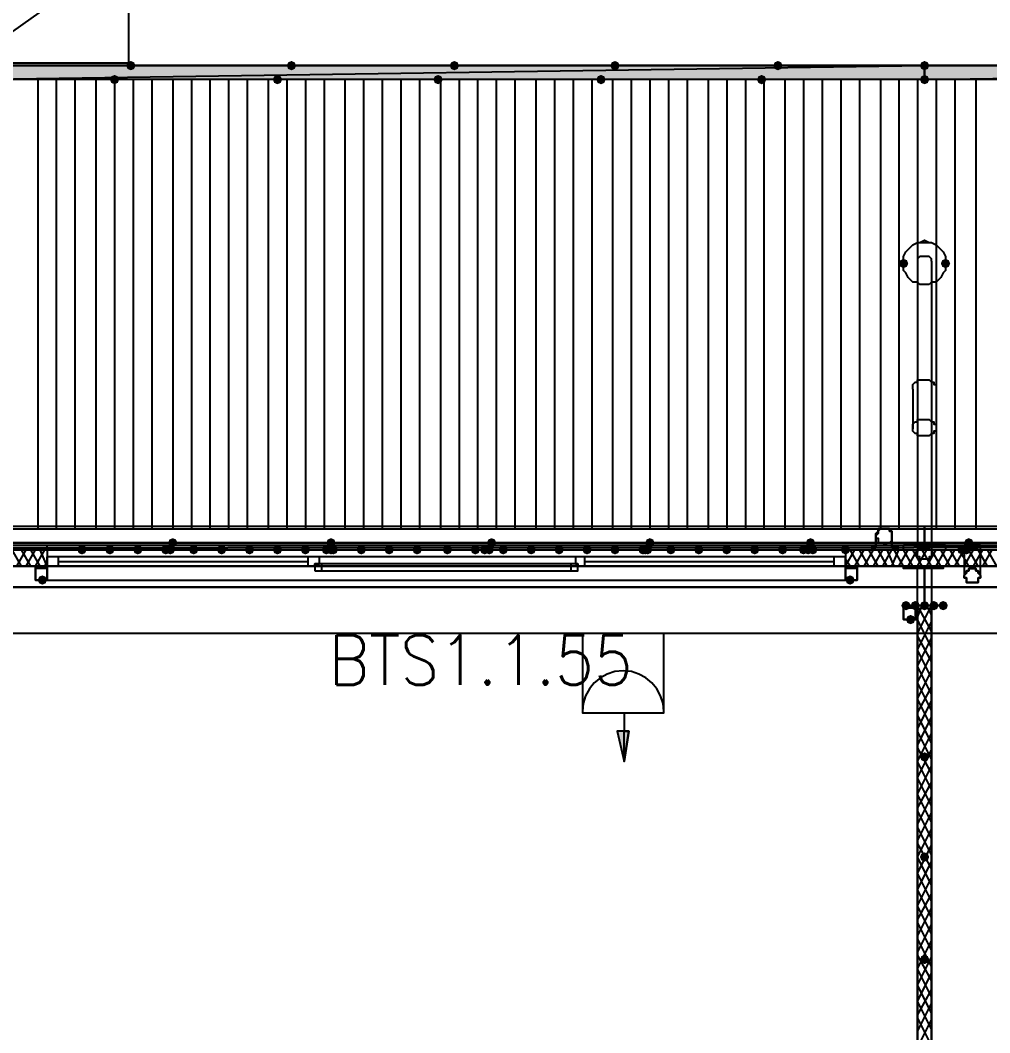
# Model space of a CAD drawing. Header units: millimetres. Extents: x 0 to 420, y 0 to 297.
# Drawn here: x 190.61 to 208.24, y 213.76 to 232.18 of the extents above; entities that cross this region are included whole.
import ezdxf

# ---------------------------------------------------------------- set-up
doc = ezdxf.new("R2010")
doc.units = ezdxf.units.MM
doc.layers.get('0').update_dxf_attribs({"linetype": 'CONTINUOUS'})
doc.styles.get("Standard").update_dxf_attribs({"font": 'STANDARD'})

msp = doc.modelspace()

# ---------------------------------------------------------------- hatches: boundary and pattern name
at = {"true_color": 0x000007}
h = msp.add_hatch(color=0, dxfattribs=at)
h.paths.add_polyline_path([(207.052333, 231.097667), (189.653333, 231.097667), (207.052333, 231.351667)], flags=0)
h.paths.add_polyline_path([(189.653333, 231.097667), (207.052333, 231.351667), (189.653333, 231.351667)], flags=0)
at = {"true_color": 0x0000fe}
for points in [[(192.701333, 231.351667), (192.676462, 231.291871), (192.616667, 231.267), (192.556871, 231.291871), (192.532, 231.351667), (192.556871, 231.411462), (192.616667, 231.436333), (192.676462, 231.411463)], [(195.622333, 231.351667), (195.597463, 231.291871), (195.537667, 231.267), (195.477871, 231.291871), (195.453, 231.351667), (195.477871, 231.411462), (195.537667, 231.436333), (195.597462, 231.411463)], [(198.585667, 231.351667), (198.560796, 231.291871), (198.501, 231.267), (198.441204, 231.291871), (198.416333, 231.351667), (198.441204, 231.411462), (198.501, 231.436333), (198.560796, 231.411463)], [(201.506667, 231.351667), (201.481796, 231.291871), (201.422, 231.267), (201.362204, 231.291871), (201.337333, 231.351667), (201.362204, 231.411462), (201.422, 231.436333), (201.481796, 231.411463)], [(204.47, 231.351667), (204.445129, 231.291871), (204.385333, 231.267), (204.325538, 231.291871), (204.300667, 231.351667), (204.325537, 231.411462), (204.385333, 231.436333), (204.445129, 231.411463)], [(207.137, 231.351667), (207.112129, 231.291871), (207.052333, 231.267), (206.992538, 231.291871), (206.967667, 231.351667), (206.992537, 231.411462), (207.052333, 231.436333), (207.112129, 231.411463)], [(207.137, 231.351667), (207.112129, 231.291871), (207.052333, 231.267), (206.992538, 231.291871), (206.967667, 231.351667), (206.992537, 231.411462), (207.052333, 231.436333), (207.112129, 231.411463)], [(192.405, 231.097667), (192.380129, 231.037871), (192.320333, 231.013), (192.260538, 231.037871), (192.235667, 231.097667), (192.260537, 231.157462), (192.320333, 231.182333), (192.380129, 231.157463)], [(195.368333, 231.097667), (195.343462, 231.037871), (195.283667, 231.013), (195.223871, 231.037871), (195.199, 231.097667), (195.223871, 231.157462), (195.283667, 231.182333), (195.343462, 231.157463)], [(198.289333, 231.097667), (198.264463, 231.037871), (198.204667, 231.013), (198.144871, 231.037871), (198.12, 231.097667), (198.144871, 231.157462), (198.204667, 231.182333), (198.264462, 231.157463)], [(201.252667, 231.097667), (201.227796, 231.037871), (201.168, 231.013), (201.108204, 231.037871), (201.083333, 231.097667), (201.108204, 231.157462), (201.168, 231.182333), (201.227796, 231.157463)], [(204.173667, 231.097667), (204.148796, 231.037871), (204.089, 231.013), (204.029204, 231.037871), (204.004333, 231.097667), (204.029204, 231.157462), (204.089, 231.182333), (204.148796, 231.157463)], [(207.137, 231.097667), (207.112129, 231.037871), (207.052333, 231.013), (206.992538, 231.037871), (206.967667, 231.097667), (206.992537, 231.157462), (207.052333, 231.182333), (207.112129, 231.157463)], [(193.463333, 222.673333), (193.438462, 222.613537), (193.378667, 222.588667), (193.318871, 222.613537), (193.294, 222.673333), (193.318871, 222.733129), (193.378667, 222.758), (193.438462, 222.733129)], [(196.342, 222.673333), (196.317129, 222.613537), (196.257333, 222.588667), (196.197538, 222.613537), (196.172667, 222.673333), (196.197537, 222.733129), (196.257333, 222.758), (196.317129, 222.733129)], [(199.263, 222.673333), (199.238129, 222.613537), (199.178333, 222.588667), (199.118538, 222.613537), (199.093667, 222.673333), (199.118537, 222.733129), (199.178333, 222.758), (199.238129, 222.733129)], [(202.141667, 222.673333), (202.116796, 222.613537), (202.057, 222.588667), (201.997204, 222.613537), (201.972333, 222.673333), (201.997204, 222.733129), (202.057, 222.758), (202.116796, 222.733129)], [(205.062667, 222.673333), (205.037796, 222.613537), (204.978, 222.588667), (204.918204, 222.613537), (204.893333, 222.673333), (204.918204, 222.733129), (204.978, 222.758), (205.037796, 222.733129)], [(207.941333, 222.673333), (207.916462, 222.613537), (207.856667, 222.588667), (207.796871, 222.613537), (207.772, 222.673333), (207.796871, 222.733129), (207.856667, 222.758), (207.916462, 222.733129)], [(193.336333, 222.546333), (193.311462, 222.486537), (193.251667, 222.461667), (193.191871, 222.486537), (193.167, 222.546333), (193.191871, 222.606129), (193.251667, 222.631), (193.311462, 222.606129)], [(193.421, 222.546333), (193.396129, 222.486537), (193.336333, 222.461667), (193.276538, 222.486537), (193.251667, 222.546333), (193.276537, 222.606129), (193.336333, 222.631), (193.396129, 222.606129)], [(193.421, 222.546333), (193.396129, 222.486537), (193.336333, 222.461667), (193.276538, 222.486537), (193.251667, 222.546333), (193.276537, 222.606129), (193.336333, 222.631), (193.396129, 222.606129)], [(196.257333, 222.546333), (196.232463, 222.486537), (196.172667, 222.461667), (196.112871, 222.486537), (196.088, 222.546333), (196.112871, 222.606129), (196.172667, 222.631), (196.232462, 222.606129)], [(196.342, 222.546333), (196.317129, 222.486537), (196.257333, 222.461667), (196.197538, 222.486537), (196.172667, 222.546333), (196.197537, 222.606129), (196.257333, 222.631), (196.317129, 222.606129)], [(196.342, 222.546333), (196.317129, 222.486537), (196.257333, 222.461667), (196.197538, 222.486537), (196.172667, 222.546333), (196.197537, 222.606129), (196.257333, 222.631), (196.317129, 222.606129)], [(199.136, 222.546333), (199.111129, 222.486537), (199.051333, 222.461667), (198.991538, 222.486537), (198.966667, 222.546333), (198.991537, 222.606129), (199.051333, 222.631), (199.111129, 222.606129)], [(199.220667, 222.546333), (199.195796, 222.486537), (199.136, 222.461667), (199.076204, 222.486537), (199.051333, 222.546333), (199.076204, 222.606129), (199.136, 222.631), (199.195796, 222.606129)], [(199.220667, 222.546333), (199.195796, 222.486537), (199.136, 222.461667), (199.076204, 222.486537), (199.051333, 222.546333), (199.076204, 222.606129), (199.136, 222.631), (199.195796, 222.606129)], [(202.057, 222.546333), (202.032129, 222.486537), (201.972333, 222.461667), (201.912537, 222.486537), (201.887667, 222.546333), (201.912537, 222.606129), (201.972333, 222.631), (202.032129, 222.606129)], [(202.099333, 222.546333), (202.074462, 222.486537), (202.014667, 222.461667), (201.954871, 222.486537), (201.93, 222.546333), (201.954871, 222.606129), (202.014667, 222.631), (202.074462, 222.606129)], [(202.099333, 222.546333), (202.074462, 222.486537), (202.014667, 222.461667), (201.954871, 222.486537), (201.93, 222.546333), (201.954871, 222.606129), (202.014667, 222.631), (202.074462, 222.606129)], [(204.935667, 222.546333), (204.910796, 222.486537), (204.851, 222.461667), (204.791204, 222.486537), (204.766333, 222.546333), (204.791204, 222.606129), (204.851, 222.631), (204.910796, 222.606129)], [(205.020333, 222.546333), (204.995462, 222.486537), (204.935667, 222.461667), (204.875871, 222.486537), (204.851, 222.546333), (204.875871, 222.606129), (204.935667, 222.631), (204.995462, 222.606129)], [(205.020333, 222.546333), (204.995462, 222.486537), (204.935667, 222.461667), (204.875871, 222.486537), (204.851, 222.546333), (204.875871, 222.606129), (204.935667, 222.631), (204.995462, 222.606129)], [(207.814333, 222.546333), (207.789463, 222.486537), (207.729667, 222.461667), (207.669871, 222.486537), (207.645, 222.546333), (207.669871, 222.606129), (207.729667, 222.631), (207.789462, 222.606129)], [(207.899, 222.546333), (207.874129, 222.486537), (207.814333, 222.461667), (207.754538, 222.486537), (207.729667, 222.546333), (207.754537, 222.606129), (207.814333, 222.631), (207.874129, 222.606129)], [(207.899, 222.546333), (207.874129, 222.486537), (207.814333, 222.461667), (207.754538, 222.486537), (207.729667, 222.546333), (207.754537, 222.606129), (207.814333, 222.631), (207.874129, 222.606129)]]:
    msp.add_hatch(color=0, dxfattribs=at).paths.add_polyline_path(points, flags=0)
at = {"true_color": 0x000007}
h = msp.add_hatch(color=0, dxfattribs=at)
h.paths.add_polyline_path([(224.451333, 231.097667), (207.052333, 231.097667), (224.451333, 231.351667)], flags=0)
h.paths.add_polyline_path([(207.052333, 231.097667), (224.451333, 231.351667), (207.052333, 231.351667)], flags=0)
for points in [[(206.756, 227.753333), (206.731129, 227.693537), (206.671333, 227.668667), (206.611538, 227.693537), (206.586667, 227.753333), (206.611537, 227.813129), (206.671333, 227.838), (206.731129, 227.813129)], [(207.518, 227.753333), (207.493129, 227.693537), (207.433333, 227.668667), (207.373538, 227.693537), (207.348667, 227.753333), (207.373537, 227.813129), (207.433333, 227.838), (207.493129, 227.813129)], [(191.812333, 222.546333), (191.787463, 222.486537), (191.727667, 222.461667), (191.667871, 222.486537), (191.643, 222.546333), (191.667871, 222.606129), (191.727667, 222.631), (191.787462, 222.606129)], [(192.320333, 222.546333), (192.295462, 222.486537), (192.235667, 222.461667), (192.175871, 222.486537), (192.151, 222.546333), (192.175871, 222.606129), (192.235667, 222.631), (192.295462, 222.606129)], [(192.828333, 222.546333), (192.803462, 222.486537), (192.743667, 222.461667), (192.683871, 222.486537), (192.659, 222.546333), (192.683871, 222.606129), (192.743667, 222.631), (192.803462, 222.606129)], [(193.336333, 222.546333), (193.311462, 222.486537), (193.251667, 222.461667), (193.191871, 222.486537), (193.167, 222.546333), (193.191871, 222.606129), (193.251667, 222.631), (193.311462, 222.606129)], [(193.844333, 222.546333), (193.819462, 222.486537), (193.759667, 222.461667), (193.699871, 222.486537), (193.675, 222.546333), (193.699871, 222.606129), (193.759667, 222.631), (193.819462, 222.606129)], [(194.352333, 222.546333), (194.327462, 222.486537), (194.267667, 222.461667), (194.207871, 222.486537), (194.183, 222.546333), (194.207871, 222.606129), (194.267667, 222.631), (194.327462, 222.606129)], [(194.860333, 222.546333), (194.835462, 222.486537), (194.775667, 222.461667), (194.715871, 222.486537), (194.691, 222.546333), (194.715871, 222.606129), (194.775667, 222.631), (194.835462, 222.606129)], [(195.368333, 222.546333), (195.343462, 222.486537), (195.283667, 222.461667), (195.223871, 222.486537), (195.199, 222.546333), (195.223871, 222.606129), (195.283667, 222.631), (195.343462, 222.606129)], [(195.876333, 222.546333), (195.851462, 222.486537), (195.791667, 222.461667), (195.731871, 222.486537), (195.707, 222.546333), (195.731871, 222.606129), (195.791667, 222.631), (195.851462, 222.606129)], [(196.384333, 222.546333), (196.359463, 222.486537), (196.299667, 222.461667), (196.239871, 222.486537), (196.215, 222.546333), (196.239871, 222.606129), (196.299667, 222.631), (196.359462, 222.606129)], [(196.892333, 222.546333), (196.867462, 222.486537), (196.807667, 222.461667), (196.747871, 222.486537), (196.723, 222.546333), (196.747871, 222.606129), (196.807667, 222.631), (196.867462, 222.606129)], [(197.400333, 222.546333), (197.375462, 222.486537), (197.315667, 222.461667), (197.255871, 222.486537), (197.231, 222.546333), (197.255871, 222.606129), (197.315667, 222.631), (197.375462, 222.606129)], [(197.908333, 222.546333), (197.883463, 222.486537), (197.823667, 222.461667), (197.763871, 222.486537), (197.739, 222.546333), (197.763871, 222.606129), (197.823667, 222.631), (197.883462, 222.606129)], [(198.458667, 222.546333), (198.433796, 222.486537), (198.374, 222.461667), (198.314204, 222.486537), (198.289333, 222.546333), (198.314204, 222.606129), (198.374, 222.631), (198.433796, 222.606129)], [(198.966667, 222.546333), (198.941796, 222.486537), (198.882, 222.461667), (198.822204, 222.486537), (198.797333, 222.546333), (198.822204, 222.606129), (198.882, 222.631), (198.941796, 222.606129)], [(199.474667, 222.546333), (199.449796, 222.486537), (199.39, 222.461667), (199.330204, 222.486537), (199.305333, 222.546333), (199.330204, 222.606129), (199.39, 222.631), (199.449796, 222.606129)], [(199.982667, 222.546333), (199.957796, 222.486537), (199.898, 222.461667), (199.838204, 222.486537), (199.813333, 222.546333), (199.838204, 222.606129), (199.898, 222.631), (199.957796, 222.606129)], [(200.490667, 222.546333), (200.465796, 222.486537), (200.406, 222.461667), (200.346204, 222.486537), (200.321333, 222.546333), (200.346204, 222.606129), (200.406, 222.631), (200.465796, 222.606129)], [(200.998667, 222.546333), (200.973796, 222.486537), (200.914, 222.461667), (200.854204, 222.486537), (200.829333, 222.546333), (200.854204, 222.606129), (200.914, 222.631), (200.973796, 222.606129)], [(201.506667, 222.546333), (201.481796, 222.486537), (201.422, 222.461667), (201.362204, 222.486537), (201.337333, 222.546333), (201.362204, 222.606129), (201.422, 222.631), (201.481796, 222.606129)], [(202.014667, 222.546333), (201.989796, 222.486537), (201.93, 222.461667), (201.870204, 222.486537), (201.845333, 222.546333), (201.870204, 222.606129), (201.93, 222.631), (201.989796, 222.606129)], [(202.522667, 222.546333), (202.497796, 222.486537), (202.438, 222.461667), (202.378204, 222.486537), (202.353333, 222.546333), (202.378204, 222.606129), (202.438, 222.631), (202.497796, 222.606129)], [(203.030667, 222.546333), (203.005796, 222.486537), (202.946, 222.461667), (202.886204, 222.486537), (202.861333, 222.546333), (202.886204, 222.606129), (202.946, 222.631), (203.005796, 222.606129)], [(203.538667, 222.546333), (203.513796, 222.486537), (203.454, 222.461667), (203.394204, 222.486537), (203.369333, 222.546333), (203.394204, 222.606129), (203.454, 222.631), (203.513796, 222.606129)], [(204.046667, 222.546333), (204.021796, 222.486537), (203.962, 222.461667), (203.902204, 222.486537), (203.877333, 222.546333), (203.902204, 222.606129), (203.962, 222.631), (204.021796, 222.606129)], [(204.554667, 222.546333), (204.529796, 222.486537), (204.47, 222.461667), (204.410204, 222.486537), (204.385333, 222.546333), (204.410204, 222.606129), (204.47, 222.631), (204.529796, 222.606129)], [(205.105, 222.546333), (205.080129, 222.486537), (205.020333, 222.461667), (204.960538, 222.486537), (204.935667, 222.546333), (204.960537, 222.606129), (205.020333, 222.631), (205.080129, 222.606129)], [(205.697667, 222.546333), (205.672796, 222.486537), (205.613, 222.461667), (205.553204, 222.486537), (205.528333, 222.546333), (205.553204, 222.606129), (205.613, 222.631), (205.672796, 222.606129)], [(191.092667, 221.996), (191.067796, 221.936204), (191.008, 221.911333), (190.948204, 221.936204), (190.923333, 221.996), (190.948204, 222.055796), (191.008, 222.080667), (191.067796, 222.055796)], [(205.782333, 221.996), (205.757462, 221.936204), (205.697667, 221.911333), (205.637871, 221.936204), (205.613, 221.996), (205.637871, 222.055796), (205.697667, 222.080667), (205.757462, 222.055796)], [(206.798333, 221.530333), (206.773462, 221.470537), (206.713667, 221.445667), (206.653871, 221.470537), (206.629, 221.530333), (206.653871, 221.590129), (206.713667, 221.615), (206.773462, 221.590129)], [(206.967667, 221.530333), (206.942796, 221.470537), (206.883, 221.445667), (206.823204, 221.470537), (206.798333, 221.530333), (206.823204, 221.590129), (206.883, 221.615), (206.942796, 221.590129)], [(207.137, 221.530333), (207.112129, 221.470537), (207.052333, 221.445667), (206.992538, 221.470537), (206.967667, 221.530333), (206.992537, 221.590129), (207.052333, 221.615), (207.112129, 221.590129)], [(207.306333, 221.530333), (207.281462, 221.470537), (207.221667, 221.445667), (207.161871, 221.470537), (207.137, 221.530333), (207.161871, 221.590129), (207.221667, 221.615), (207.281462, 221.590129)], [(207.475667, 221.530333), (207.450796, 221.470537), (207.391, 221.445667), (207.331204, 221.470537), (207.306333, 221.530333), (207.331204, 221.590129), (207.391, 221.615), (207.450796, 221.590129)], [(206.883, 221.276333), (206.858129, 221.216537), (206.798333, 221.191667), (206.738538, 221.216537), (206.713667, 221.276333), (206.738537, 221.336129), (206.798333, 221.361), (206.858129, 221.336129)], [(207.137, 218.778667), (207.112129, 218.718871), (207.052333, 218.694), (206.992538, 218.718871), (206.967667, 218.778667), (206.992537, 218.838462), (207.052333, 218.863333), (207.112129, 218.838463)], [(207.137, 216.958333), (207.112129, 216.898537), (207.052333, 216.873667), (206.992538, 216.898537), (206.967667, 216.958333), (206.992537, 217.018129), (207.052333, 217.043), (207.112129, 217.018129)], [(207.137, 215.095667), (207.112129, 215.035871), (207.052333, 215.011), (206.992538, 215.035871), (206.967667, 215.095667), (206.992537, 215.155462), (207.052333, 215.180333), (207.112129, 215.155463)]]:
    msp.add_hatch(color=0, dxfattribs=at).paths.add_polyline_path(points, flags=0)
h = msp.add_hatch(color=0, dxfattribs=at)
h.paths.add_polyline_path([(119.507, 222.673333), (381.550333, 222.673333), (119.507, 222.546333)], flags=0)
h.paths.add_polyline_path([(381.550333, 222.673333), (119.507, 222.546333), (381.550333, 222.546333)], flags=0)
at = {"true_color": 0x000006}
h = msp.add_hatch(color=0, dxfattribs=at)
h.paths.add_polyline_path([(201.676001, 219.244332), (201.591334, 218.693999), (201.591334, 219.244332)], flags=0)
h.paths.add_polyline_path([(201.591334, 218.693999), (201.591334, 219.244332), (201.464334, 219.244332)], flags=0)

# ---------------------------------------------------------------- linework, layer by layer
at = {"color": 0, "true_color": 0x000007}
for points in [[(192.574333, 257.471333), (192.574333, 231.394), (186.774667, 231.394), (186.774667, 257.471333)], [(189.653333, 257.471333), (189.653333, 231.394), (192.574333, 233.468333)], [(207.052333, 231.351667), (189.653333, 231.351667)], [(196.088, 231.351667), (200.617667, 231.351667)], [(224.451333, 231.351667), (207.052333, 231.351667)], [(206.671333, 227.753333), (206.671333, 227.838), (206.671333, 227.880333), (206.713667, 227.965), (206.756, 228.007333), (206.798333, 228.049667), (206.840667, 228.092), (206.925333, 228.134333), (206.967667, 228.134333), (207.052333, 228.176667), (207.137, 228.134333), (207.179333, 228.134333), (207.264, 228.092), (207.306333, 228.049667), (207.348667, 228.007333), (207.391, 227.965), (207.433333, 227.880333), (207.433333, 227.838), (207.433333, 227.753333)], [(207.179333, 227.795667), (207.179333, 227.838), (207.137, 227.880333), (207.094667, 227.880333), (207.052333, 227.880333), (207.01, 227.880333), (206.967667, 227.880333), (206.925333, 227.838), (206.925333, 227.795667)], [(206.925333, 227.795667), (206.925333, 222.504)], [(207.179333, 227.795667), (207.179333, 222.504)], [(206.840667, 225.467333), (206.840667, 225.509667), (206.840667, 225.552), (206.883, 225.594333), (206.925333, 225.594333), (206.925333, 225.636667), (206.967667, 225.636667), (207.01, 225.636667), (207.052333, 225.636667), (207.094667, 225.636667), (207.137, 225.636667), (207.179333, 225.594333), (207.221667, 225.594333), (207.221667, 225.552), (207.264, 225.552), (207.264, 225.509667), (207.264, 225.467333)], [(206.840667, 225.467333), (206.840667, 224.747667)], [(207.264, 225.467333), (207.264, 224.747667)], [(119.507, 222.546333), (381.550333, 222.546333), (119.507, 222.546333), (381.550333, 222.546333)], [(119.507, 222.546333), (381.550333, 222.546333)], [(119.507, 222.546333), (381.550333, 222.546333)], [(191.092667, 222.546333), (188.214, 222.546333)], [(190.627, 222.25), (190.457667, 222.546333)], [(190.542333, 222.25), (190.711667, 222.546333)], [(190.796333, 222.25), (190.627, 222.546333)], [(190.711667, 222.25), (190.881, 222.546333)], [(190.965667, 222.25), (190.796333, 222.546333)], [(190.881, 222.25), (191.050333, 222.546333)], [(191.092667, 222.25), (190.965667, 222.546333)], [(191.092667, 222.546333), (191.092667, 222.631), (205.613, 222.631), (205.613, 222.546333)], [(191.092667, 222.546333), (191.092667, 222.419333), (191.092667, 222.25)], [(191.092667, 222.546333), (191.092667, 222.419333)], [(205.613, 222.504), (205.613, 222.546333)], [(205.613, 222.25), (205.782333, 222.546333)], [(205.613, 222.546333), (205.613, 222.419333), (205.613, 222.25)], [(205.613, 222.546333), (205.613, 222.419333)], [(208.491667, 222.546333), (205.613, 222.546333)], [(205.867, 222.25), (205.697667, 222.546333)], [(205.782333, 222.25), (205.951667, 222.546333)], [(206.036333, 222.25), (205.867, 222.546333)], [(205.951667, 222.25), (206.121, 222.546333)], [(206.205667, 222.25), (206.036333, 222.546333)], [(206.121, 222.25), (206.290333, 222.546333)], [(206.375, 222.25), (206.205667, 222.546333)], [(206.290333, 222.25), (206.459667, 222.546333)], [(206.502, 222.25), (206.375, 222.546333)], [(206.459667, 222.25), (206.586667, 222.546333)], [(206.671333, 222.25), (206.502, 222.546333)], [(206.586667, 222.25), (206.756, 222.546333)], [(207.433333, 222.631), (207.391, 222.631), (207.348667, 222.631), (207.306333, 222.631), (207.264, 222.631), (207.179333, 222.631), (207.137, 222.631), (207.052333, 222.631), (206.967667, 222.631), (206.925333, 222.631), (206.840667, 222.631), (206.798333, 222.631), (206.756, 222.631), (206.713667, 222.631), (206.671333, 222.631)], [(207.433333, 222.631), (207.433333, 222.546333), (207.391, 222.546333), (207.348667, 222.546333), (207.306333, 222.546333), (207.264, 222.546333), (207.179333, 222.546333), (207.137, 222.546333), (207.052333, 222.546333), (206.967667, 222.546333), (206.925333, 222.546333), (206.840667, 222.546333), (206.798333, 222.546333), (206.756, 222.546333), (206.713667, 222.546333), (206.671333, 222.546333), (206.671333, 222.631)], [(206.840667, 222.25), (206.671333, 222.546333)], [(206.756, 222.25), (206.925333, 222.546333)], [(207.01, 222.25), (206.840667, 222.546333)], [(206.925333, 222.25), (207.094667, 222.546333)], [(207.179333, 222.25), (207.01, 222.546333)], [(207.094667, 222.25), (207.264, 222.546333)], [(207.348667, 222.25), (207.179333, 222.546333)], [(207.264, 222.25), (207.433333, 222.546333)], [(207.518, 222.25), (207.348667, 222.546333)], [(207.433333, 222.25), (207.602667, 222.546333)], [(207.687333, 222.25), (207.518, 222.546333)], [(207.602667, 222.25), (207.772, 222.546333)], [(207.856667, 222.25), (207.687333, 222.546333)], [(207.772, 222.631), (207.772, 222.080667)], [(207.772, 222.25), (207.941333, 222.546333)], [(208.026, 222.25), (207.856667, 222.546333)], [(207.941333, 222.25), (208.110667, 222.546333)], [(208.195333, 222.25), (208.026, 222.546333)], [(208.068333, 222.080667), (208.068333, 222.631)], [(208.110667, 222.25), (208.28, 222.546333)], [(208.364667, 222.25), (208.195333, 222.546333)], [(191.050333, 222.25), (191.092667, 222.334667)], [(191.092667, 222.25), (191.304333, 222.25), (191.304333, 222.419333), (191.092667, 222.419333)], [(195.834, 222.419333), (191.304333, 222.419333)], [(191.304333, 222.334667), (195.834, 222.334667)], [(195.918667, 222.419333), (195.834, 222.419333), (195.834, 222.25), (195.918667, 222.25)], [(195.918667, 222.25), (195.961, 222.25), (195.961, 222.292333), (196.045667, 222.292333), (196.045667, 222.419333), (195.918667, 222.419333)], [(200.702333, 222.419333), (196.045667, 222.419333)], [(200.617667, 222.292333), (196.088, 222.292333)], [(200.787, 222.419333), (200.702333, 222.419333), (200.702333, 222.292333), (200.744667, 222.292333), (200.744667, 222.25), (200.787, 222.25)], [(200.787, 222.25), (200.871667, 222.25), (200.871667, 222.419333), (200.787, 222.419333)], [(205.401333, 222.419333), (200.871667, 222.419333)], [(200.871667, 222.334667), (205.401333, 222.334667)], [(205.613, 222.419333), (205.401333, 222.419333), (205.401333, 222.25), (205.613, 222.25)], [(205.697667, 222.25), (205.613, 222.377)], [(188.214, 222.25), (191.092667, 222.25)], [(191.008, 222.25), (191.008, 222.207667)], [(198.374, 222.25), (191.092667, 222.25), (191.092667, 222.123)], [(198.374, 222.25), (191.092667, 222.25), (191.092667, 222.123)], [(191.092667, 222.25), (205.613, 222.25)], [(191.092667, 222.123), (191.092667, 221.996), (198.374, 221.996)], [(191.092667, 222.123), (191.092667, 221.996), (198.374, 221.996)], [(191.304333, 222.25), (195.834, 222.25)], [(196.088, 222.25), (200.617667, 222.25)], [(196.088, 222.165333), (200.617667, 222.165333)], [(196.088, 222.165333), (200.617667, 222.165333)], [(205.613, 222.123), (205.613, 222.25), (198.374, 222.25)], [(205.613, 222.123), (205.613, 222.25), (198.374, 222.25)], [(198.374, 221.996), (205.613, 221.996), (205.613, 222.123)], [(198.374, 221.996), (205.613, 221.996), (205.613, 222.123)], [(200.871667, 222.25), (205.401333, 222.25)], [(205.613, 222.25), (208.491667, 222.25)], [(205.697667, 222.25), (205.697667, 222.207667)], [(206.713667, 222.207667), (206.713667, 222.25)], [(206.883, 222.207667), (206.883, 222.25)], [(207.052333, 221.530333), (207.052333, 222.25)], [(207.221667, 222.207667), (207.221667, 222.25)], [(207.391, 222.207667), (207.391, 222.25)], [(206.798333, 221.530333), (206.798333, 221.488)], [(206.925333, 221.318667), (207.01, 221.530333)], [(206.925333, 221.022333), (207.179333, 221.530333)], [(207.179333, 221.064667), (206.925333, 221.530333)], [(207.179333, 221.361), (207.094667, 221.530333)], [(207.179333, 220.768333), (206.925333, 221.276333)], [(206.925333, 220.726), (207.179333, 221.234)], [(207.179333, 220.514333), (206.925333, 220.98)], [(206.925333, 220.429667), (207.179333, 220.937667)], [(207.179333, 220.218), (206.925333, 220.726)], [(206.925333, 220.133333), (207.179333, 220.641333)], [(207.179333, 219.921667), (206.925333, 220.429667)], [(206.925333, 219.837), (207.179333, 220.345)], [(207.179333, 219.625333), (206.925333, 220.133333)], [(206.925333, 219.583), (207.179333, 220.048667)], [(207.179333, 219.329), (206.925333, 219.837)], [(206.925333, 219.286667), (207.179333, 219.794667)], [(207.179333, 219.032667), (206.925333, 219.540667)], [(206.925333, 218.990333), (207.179333, 219.498333)], [(207.179333, 218.736333), (206.925333, 219.244333)], [(206.925333, 218.694), (207.179333, 219.202)], [(207.179333, 218.482333), (206.925333, 218.948)], [(206.925333, 218.397667), (207.179333, 218.905667)], [(207.179333, 218.186), (206.925333, 218.694)], [(206.925333, 218.101333), (207.179333, 218.609333)], [(207.179333, 217.889667), (206.925333, 218.397667)], [(206.925333, 217.847333), (207.179333, 218.313)], [(207.179333, 217.593333), (206.925333, 218.101333)], [(206.925333, 217.551), (207.179333, 218.059)], [(207.179333, 217.297), (206.925333, 217.805)], [(206.925333, 217.254667), (207.179333, 217.762667)], [(207.179333, 217.000667), (206.925333, 217.508667)], [(206.925333, 216.958333), (207.179333, 217.466333)], [(207.179333, 216.746667), (206.925333, 217.212333)], [(206.925333, 216.662), (207.179333, 217.17)], [(207.179333, 216.450333), (206.925333, 216.958333)], [(206.925333, 216.365667), (207.179333, 216.873667)], [(207.179333, 216.154), (206.925333, 216.662)], [(206.925333, 216.069333), (207.179333, 216.577333)], [(207.179333, 215.857667), (206.925333, 216.365667)], [(206.925333, 215.815333), (207.179333, 216.281)], [(207.179333, 215.561333), (206.925333, 216.069333)], [(206.925333, 215.519), (207.179333, 216.027)], [(207.179333, 215.265), (206.925333, 215.773)], [(206.925333, 215.222667), (207.179333, 215.730667)], [(207.179333, 214.968667), (206.925333, 215.476667)], [(206.925333, 214.926333), (207.179333, 215.434333)], [(207.179333, 214.714667), (206.925333, 215.180333)], [(206.925333, 214.63), (207.179333, 215.138)], [(207.179333, 214.418333), (206.925333, 214.926333)], [(206.925333, 214.333667), (207.179333, 214.841667)], [(207.179333, 214.122), (206.925333, 214.63)], [(206.925333, 214.079667), (207.179333, 214.545333)], [(207.179333, 213.825667), (206.925333, 214.333667)], [(206.925333, 213.783333), (207.179333, 214.291333)], [(207.179333, 213.529333), (206.925333, 214.037333)], [(206.925333, 213.487), (207.179333, 213.995)]]:
    msp.add_lwpolyline(points, dxfattribs=at)
for points in [[(241.808, 231.351667), (241.808, 231.097667), (224.451333, 231.097667), (224.451333, 231.351667), (224.451333, 231.097667), (207.052333, 231.097667), (207.052333, 231.351667), (207.052333, 231.097667), (189.653333, 231.097667), (189.653333, 231.351667), (189.653333, 231.097667), (172.254333, 231.097667), (172.254333, 231.351667), (154.897667, 231.351667), (154.897667, 231.097667), (172.254333, 231.097667), (172.254333, 231.351667), (189.653333, 231.351667), (207.052333, 231.351667), (224.451333, 231.351667)], [(207.052333, 231.097667), (189.653333, 231.097667), (207.052333, 231.351667)], [(189.653333, 231.097667), (207.052333, 231.351667), (189.653333, 231.351667)], [(200.617667, 231.351667), (196.088, 231.351667)], [(224.451333, 231.097667), (207.052333, 231.097667), (224.451333, 231.351667)], [(207.052333, 231.097667), (224.451333, 231.351667), (207.052333, 231.351667)], [(381.550333, 230.505), (381.550333, 231.097667), (119.507, 231.097667), (119.507, 230.505), (119.507, 223.52), (119.507, 222.927333), (381.550333, 222.927333), (381.550333, 223.52)], [(207.137, 227.372333), (207.052333, 227.372333), (206.967667, 227.372333), (206.925333, 227.414667), (206.840667, 227.414667), (206.798333, 227.457), (206.756, 227.499333), (206.713667, 227.584), (206.671333, 227.626333), (206.671333, 227.711), (206.671333, 227.753333), (206.671333, 227.838), (206.671333, 227.880333), (206.713667, 227.965), (206.756, 228.007333), (206.798333, 228.049667), (206.840667, 228.092), (206.925333, 228.134333), (206.967667, 228.134333), (207.052333, 228.134333), (207.137, 228.134333), (207.179333, 228.134333), (207.264, 228.092), (207.306333, 228.049667), (207.348667, 228.007333), (207.391, 227.965), (207.433333, 227.880333), (207.433333, 227.838), (207.433333, 227.753333), (207.433333, 227.711), (207.433333, 227.626333), (207.391, 227.584), (207.348667, 227.499333), (207.306333, 227.457), (207.264, 227.414667), (207.179333, 227.414667)], [(207.094667, 224.620667), (207.052333, 224.620667), (207.01, 224.620667), (206.967667, 224.620667), (206.925333, 224.620667), (206.925333, 224.663), (206.883, 224.663), (206.840667, 224.705333), (206.840667, 224.747667), (206.840667, 224.79), (206.840667, 224.832333), (206.883, 224.874667), (206.925333, 224.874667), (206.925333, 224.917), (206.967667, 224.917), (207.01, 224.917), (207.052333, 224.917), (207.094667, 224.917), (207.137, 224.917), (207.179333, 224.874667), (207.221667, 224.874667), (207.221667, 224.832333), (207.264, 224.832333), (207.264, 224.79), (207.264, 224.747667), (207.264, 224.705333), (207.221667, 224.705333), (207.221667, 224.663), (207.179333, 224.663), (207.137, 224.620667)], [(189.653333, 222.631), (207.052333, 222.631), (207.052333, 222.969667), (189.653333, 222.969667)], [(206.586667, 222.588667), (206.459667, 222.588667), (206.459667, 222.800333), (206.459667, 222.842667), (206.459667, 222.885), (206.417333, 222.927333), (206.375, 222.927333), (206.332667, 222.927333), (206.290333, 222.927333), (206.248, 222.927333), (206.205667, 222.927333), (206.205667, 222.885), (206.163333, 222.842667), (206.163333, 222.800333), (206.163333, 222.588667), (206.078667, 222.588667), (206.163333, 222.588667), (206.163333, 222.800333), (206.205667, 222.842667), (206.205667, 222.885), (206.248, 222.927333), (206.290333, 222.927333), (206.332667, 222.927333), (206.375, 222.927333), (206.417333, 222.927333), (206.417333, 222.885), (206.459667, 222.885), (206.459667, 222.842667), (206.459667, 222.800333), (206.459667, 222.588667), (206.586667, 222.588667), (206.459667, 222.588667), (206.459667, 222.800333), (206.459667, 222.842667), (206.459667, 222.885), (206.417333, 222.927333), (206.375, 222.927333), (206.332667, 222.927333), (206.290333, 222.927333), (206.248, 222.927333), (206.205667, 222.927333), (206.205667, 222.885), (206.163333, 222.842667), (206.163333, 222.800333), (206.163333, 222.588667), (206.078667, 222.588667), (206.163333, 222.588667), (206.163333, 222.800333), (206.205667, 222.842667), (206.205667, 222.885), (206.248, 222.927333), (206.290333, 222.927333), (206.332667, 222.927333), (206.375, 222.927333), (206.417333, 222.927333), (206.417333, 222.885), (206.459667, 222.885), (206.459667, 222.842667), (206.459667, 222.800333), (206.459667, 222.588667), (206.586667, 222.588667), (206.459667, 222.588667), (206.459667, 222.800333), (206.459667, 222.842667), (206.459667, 222.885), (206.417333, 222.885), (206.417333, 222.927333), (206.375, 222.927333), (206.332667, 222.927333), (206.290333, 222.927333), (206.248, 222.927333), (206.205667, 222.885), (206.205667, 222.842667), (206.163333, 222.800333), (206.163333, 222.588667), (206.078667, 222.588667), (206.163333, 222.588667), (206.163333, 222.800333), (206.163333, 222.842667), (206.205667, 222.885), (206.205667, 222.927333), (206.248, 222.927333), (206.290333, 222.927333), (206.332667, 222.927333), (206.375, 222.927333), (206.417333, 222.927333), (206.459667, 222.885), (206.459667, 222.842667), (206.459667, 222.800333), (206.459667, 222.588667)], [(206.163333, 222.800333), (206.163333, 222.758), (206.205667, 222.758), (206.205667, 222.715667), (206.205667, 222.673333), (206.248, 222.673333), (206.290333, 222.673333), (206.332667, 222.631), (206.375, 222.673333), (206.417333, 222.673333), (206.459667, 222.715667), (206.459667, 222.758), (206.459667, 222.800333), (206.459667, 222.842667), (206.459667, 222.885), (206.417333, 222.885), (206.417333, 222.927333), (206.375, 222.927333), (206.332667, 222.927333), (206.290333, 222.927333), (206.248, 222.927333), (206.205667, 222.885), (206.205667, 222.842667)], [(206.459667, 222.800333), (206.459667, 222.842667), (206.459667, 222.885), (206.417333, 222.885), (206.417333, 222.927333), (206.375, 222.927333), (206.332667, 222.927333), (206.290333, 222.927333), (206.248, 222.927333), (206.205667, 222.885), (206.205667, 222.842667), (206.163333, 222.800333), (206.163333, 222.758), (206.205667, 222.758), (206.205667, 222.715667), (206.205667, 222.673333), (206.248, 222.673333), (206.290333, 222.673333), (206.332667, 222.631), (206.375, 222.673333), (206.417333, 222.673333), (206.459667, 222.715667), (206.459667, 222.758)], [(207.052333, 222.631), (224.451333, 222.631), (224.451333, 222.969667), (207.052333, 222.969667)], [(119.507, 222.673333), (381.550333, 222.673333), (119.507, 222.546333)], [(381.550333, 222.673333), (119.507, 222.546333), (381.550333, 222.546333)], [(119.507, 222.673333), (119.507, 222.546333), (381.550333, 222.546333), (381.550333, 222.673333)], [(207.094667, 222.377), (207.052333, 222.377), (207.01, 222.377), (206.967667, 222.377), (206.967667, 222.419333), (206.925333, 222.419333), (206.925333, 222.461667), (206.925333, 222.504), (206.925333, 222.546333), (206.967667, 222.546333), (206.967667, 222.588667), (207.01, 222.588667), (207.052333, 222.588667), (207.094667, 222.588667), (207.137, 222.588667), (207.137, 222.546333), (207.179333, 222.546333), (207.179333, 222.504), (207.179333, 222.461667), (207.179333, 222.419333), (207.137, 222.419333), (207.137, 222.377)], [(208.068333, 222.631), (208.026, 222.631), (207.983667, 222.631), (207.941333, 222.631), (207.899, 222.631), (207.856667, 222.631), (207.814333, 222.631), (207.772, 222.631), (207.814333, 222.588667), (207.856667, 222.588667), (207.899, 222.588667), (207.941333, 222.588667), (207.983667, 222.588667), (208.026, 222.588667)], [(191.092667, 222.25), (191.092667, 222.419333)], [(195.961, 222.165333), (196.088, 222.165333), (196.088, 222.292333), (195.961, 222.292333)], [(200.744667, 222.292333), (200.617667, 222.292333), (200.617667, 222.165333), (200.744667, 222.165333)], [(205.613, 222.25), (205.613, 222.419333)], [(392.938, 222.25), (258.868333, 222.25), (258.868333, 191.219667), (242.189, 191.219667), (242.189, 222.25), (108.119333, 222.25), (108.119333, 105.579333), (242.189, 105.579333), (242.189, 136.609667), (258.868333, 136.609667), (258.868333, 105.579333), (392.938, 105.579333)], [(190.881, 222.25), (191.092667, 222.25), (191.092667, 221.996), (190.881, 221.996)], [(190.881, 222.207667), (190.881, 221.996), (191.092667, 221.996), (191.092667, 222.207667)], [(205.613, 222.25), (205.824667, 222.25), (205.824667, 221.996), (205.613, 221.996)], [(205.613, 222.207667), (205.613, 221.996), (205.824667, 221.996), (205.824667, 222.207667)], [(207.391, 221.530333), (206.671333, 221.530333), (207.052333, 221.530333), (207.052333, 222.207667), (206.671333, 222.207667), (206.671333, 222.25), (207.391, 222.25), (207.391, 222.207667), (207.052333, 222.207667), (207.052333, 221.530333)], [(208.068333, 222.080667), (208.068333, 222.038333), (208.026, 222.038333), (208.026, 221.996), (208.026, 221.953667), (207.983667, 221.953667), (207.941333, 221.953667), (207.899, 221.953667), (207.856667, 221.953667), (207.814333, 221.953667), (207.814333, 221.996), (207.814333, 222.038333), (207.772, 222.038333), (207.772, 222.080667), (207.814333, 222.123), (207.814333, 222.165333), (207.856667, 222.165333), (207.856667, 222.207667), (207.899, 222.207667), (207.941333, 222.207667), (207.983667, 222.207667), (207.983667, 222.165333), (208.026, 222.165333), (208.026, 222.123), (208.068333, 222.080667), (208.026, 222.123), (208.026, 222.165333), (207.983667, 222.165333), (207.983667, 222.207667), (207.941333, 222.207667), (207.899, 222.207667), (207.856667, 222.207667), (207.856667, 222.165333), (207.814333, 222.165333), (207.814333, 222.123), (207.772, 222.080667), (207.772, 222.038333), (207.814333, 222.038333), (207.814333, 221.996), (207.814333, 221.953667), (207.856667, 221.953667), (207.899, 221.953667), (207.941333, 221.953667), (207.983667, 221.953667), (208.026, 221.953667), (208.026, 221.996), (208.026, 222.038333), (208.068333, 222.038333)], [(207.772, 222.080667), (207.772, 222.038333), (207.814333, 222.038333), (207.814333, 221.996), (207.814333, 221.953667), (207.856667, 221.953667), (207.899, 221.953667), (207.941333, 221.953667), (207.983667, 221.953667), (208.026, 221.953667), (208.026, 221.996), (208.026, 222.038333), (208.068333, 222.038333), (208.068333, 222.080667), (208.026, 222.123), (208.026, 222.165333), (207.983667, 222.165333), (207.983667, 222.207667), (207.941333, 222.207667), (207.899, 222.207667), (207.856667, 222.207667), (207.856667, 222.165333), (207.814333, 222.165333), (207.814333, 222.123)], [(242.189, 221.869), (242.189, 191.219667), (258.868333, 191.219667), (258.868333, 221.869), (392.557, 221.869), (392.557, 105.918), (258.868333, 105.918), (258.868333, 136.609667), (242.189, 136.609667), (242.189, 105.918), (108.500333, 105.918), (108.500333, 221.869)], [(206.925333, 221.530333), (206.671333, 221.530333), (206.671333, 221.276333), (206.925333, 221.276333)], [(206.883, 221.488), (206.883, 221.276333), (206.671333, 221.276333), (206.671333, 221.488)], [(207.179333, 204.851), (207.179333, 221.530333), (206.925333, 221.530333), (206.925333, 204.851)]]:
    msp.add_lwpolyline(points, close=True, dxfattribs=at)
at = {"color": 0, "true_color": 0x0000fd}
for points in [[(190.923333, 231.097667), (190.923333, 222.927333)], [(191.262, 231.097667), (191.262, 222.927333)], [(191.600667, 231.097667), (191.600667, 222.927333)], [(191.981667, 231.097667), (191.981667, 222.927333)], [(192.320333, 231.097667), (192.320333, 222.927333)], [(192.659, 231.097667), (192.659, 222.927333)], [(192.997667, 231.097667), (192.997667, 222.927333)], [(193.378667, 231.097667), (193.378667, 222.927333)], [(193.717333, 231.097667), (193.717333, 222.927333)], [(194.056, 231.097667), (194.056, 222.927333)], [(194.394667, 231.097667), (194.394667, 222.927333)], [(194.733333, 231.097667), (194.733333, 222.927333)], [(195.114333, 231.097667), (195.114333, 222.927333)], [(195.453, 231.097667), (195.453, 222.927333)], [(195.791667, 231.097667), (195.791667, 222.927333)], [(196.130333, 231.097667), (196.130333, 222.927333)], [(196.511333, 231.097667), (196.511333, 222.927333)], [(196.85, 231.097667), (196.85, 222.927333)], [(197.188667, 231.097667), (197.188667, 222.927333)], [(197.527333, 231.097667), (197.527333, 222.927333)], [(197.866, 231.097667), (197.866, 222.927333)], [(198.247, 231.097667), (198.247, 222.927333)], [(198.585667, 231.097667), (198.585667, 222.927333)], [(198.924333, 231.097667), (198.924333, 222.927333)], [(199.263, 231.097667), (199.263, 222.927333)], [(199.601667, 231.097667), (199.601667, 222.927333)], [(199.982667, 231.097667), (199.982667, 222.927333)], [(200.321333, 231.097667), (200.321333, 222.927333)], [(200.66, 231.097667), (200.66, 222.927333)], [(200.998667, 231.097667), (200.998667, 222.927333)], [(201.379667, 231.097667), (201.379667, 222.927333)], [(201.718333, 231.097667), (201.718333, 222.927333)], [(202.057, 231.097667), (202.057, 222.927333)], [(202.395667, 231.097667), (202.395667, 222.927333)], [(202.734333, 231.097667), (202.734333, 222.927333)], [(203.115333, 231.097667), (203.115333, 222.927333)], [(203.454, 231.097667), (203.454, 222.927333)], [(203.792667, 231.097667), (203.792667, 222.927333)], [(204.131333, 231.097667), (204.131333, 222.927333)], [(204.512333, 231.097667), (204.512333, 222.927333)], [(204.851, 231.097667), (204.851, 222.927333)], [(205.189667, 231.097667), (205.189667, 222.927333)], [(205.528333, 231.097667), (205.528333, 222.927333)], [(205.867, 231.097667), (205.867, 222.927333)], [(206.248, 231.097667), (206.248, 222.927333)], [(206.586667, 231.097667), (206.586667, 222.927333)], [(206.925333, 231.097667), (206.925333, 222.927333)], [(207.264, 231.097667), (207.264, 222.927333)], [(207.602667, 231.097667), (207.602667, 222.927333)], [(207.983667, 231.097667), (207.983667, 222.927333)]]:
    msp.add_lwpolyline(points, dxfattribs=at)
at = {"color": 0, "true_color": 0x00002b}
for points in [[(206.925333, 187.748333), (206.925333, 222.25), (189.780333, 222.25), (189.780333, 187.748333)], [(207.179333, 187.748333), (224.282, 187.748333), (224.282, 222.25), (207.179333, 222.25)]]:
    msp.add_lwpolyline(points, close=True, dxfattribs=at)
at = {"color": 0, "true_color": 0x0000fe}
msp.add_lwpolyline([(242.189, 221.869), (108.500333, 221.869), (108.500333, 105.918), (242.189, 105.918), (242.189, 136.609667), (258.868333, 136.609667), (258.868333, 105.918), (392.557, 105.918), (392.557, 221.869), (258.868333, 221.869), (258.868333, 191.219667), (242.189, 191.219667)], close=True, dxfattribs=at)
at = {"color": 0, "true_color": 0x000006}
for points in [[(114.342335, 107.526666), (368.215334, 107.526666), (379.899333, 107.526666), (379.899333, 221.022332), (115.908668, 221.022332), (115.908668, 218.778666), (121.496668, 218.778666), (121.496668, 164.591999)], [(202.311001, 219.604166), (202.29595, 219.75347), (202.252783, 219.892532), (202.184478, 220.018373), (202.094016, 220.128014), (201.984375, 220.218477), (201.858534, 220.286781), (201.719472, 220.329948), (201.570168, 220.344999), (201.420864, 220.329948), (201.281801, 220.286781), (201.15596, 220.218477), (201.046319, 220.128014), (200.955857, 220.018373), (200.887552, 219.892532), (200.844385, 219.75347), (200.829334, 219.604166)], [(201.591334, 219.582999), (201.591334, 219.244332), (201.464334, 219.244332), (201.591334, 218.693999), (201.676001, 219.244332), (201.591334, 219.244332)]]:
    msp.add_lwpolyline(points, dxfattribs=at)
for points in [[(200.829334, 221.022332), (200.829334, 219.582999), (202.311001, 219.582999), (202.311001, 221.022332)], [(201.591334, 218.693999), (201.591334, 219.244332), (201.464334, 219.244332)], [(201.676001, 219.244332), (201.591334, 218.693999), (201.591334, 219.244332)]]:
    msp.add_lwpolyline(points, close=True, dxfattribs=at)

# ---------------------------------------------------------------- texts
at = {"color": 0, "true_color": 0x000007, "insert": (196.215, 220.992567), "char_height": 0.90157, "width": 5.10889626, "attachment_point": 1}
msp.add_mtext('BTS1.1.55', dxfattribs=at)

doc.saveas('drawing.dxf')
